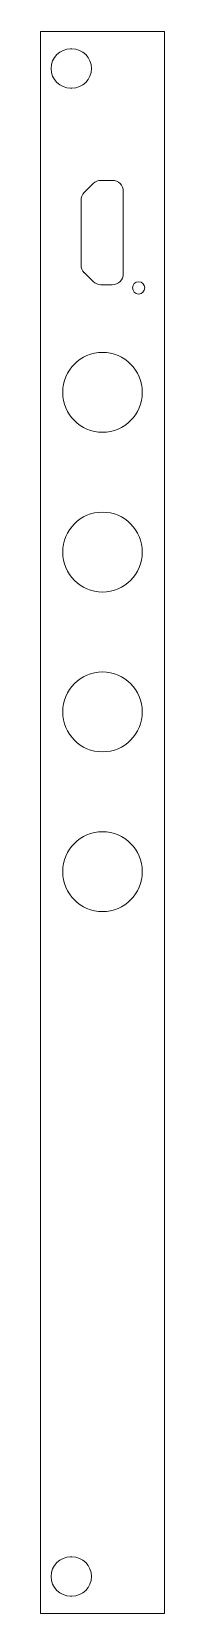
# Model space of a CAD drawing. Header units: millimetres. Extents: x -5 to 5, y -64 to 64.
import ezdxf

# ---------------------------------------------------------------- set-up
doc = ezdxf.new("R2010")
doc.units = ezdxf.units.MM

msp = doc.modelspace()

# ---------------------------------------------------------------- linework, layer by layer
at = {"color": 7, "linetype": 'Continuous', "lineweight": 15}
for p, q in [((5.05, 64.35), (-5.05, 64.35)), ((-5.05, 64.35), (-5.05, -64.35)), ((5.05, -64.35), (5.05, 64.35)), ((-2.5, 62.95), (-2.6, 62.95)), ((-2.6, 59.75), (-2.5, 59.75)), ((-0.76, 51.99), (-1.49, 51.26)), ((0.8, 52.25), (-0.13, 52.25)), ((-1.75, 50.63), (-1.75, 45.37)), ((1.7, 44.65), (1.7, 51.35)), ((-1.49, 44.74), (-0.76, 44.01)), ((-0.13, 43.75), (0.8, 43.75)), ((-2.5, -59.75), (-2.6, -59.75)), ((-2.6, -62.95), (-2.5, -62.95)), ((-5.05, -64.35), (5.05, -64.35))]:
    msp.add_line(p, q, dxfattribs=at)
for centre, radius in [((2.95, 43.5), 0.5), ((0, 35), 3.25), ((0, 22), 3.25), ((0, 9), 3.25), ((0, -4), 3.25)]:
    msp.add_circle(centre, radius, dxfattribs=at)
for centre, radius, start, end in [((-2.6, 61.35), 1.6, 90, 270), ((-2.5, 61.35), 1.6, 270, 90), ((-0.13, 51.35), 0.9, 90, 135), ((0.8, 51.35), 0.9, 0, 90), ((-0.85, 50.63), 0.9, 135, 180), ((-0.85, 45.37), 0.9, 180, 225), ((-0.13, 44.65), 0.9, 225, 270), ((0.8, 44.65), 0.9, 270, 0), ((-2.6, -61.35), 1.6, 90, 270), ((-2.5, -61.35), 1.6, 270, 90)]:
    msp.add_arc(centre, radius, start, end, dxfattribs=at)

doc.saveas('drawing.dxf')
